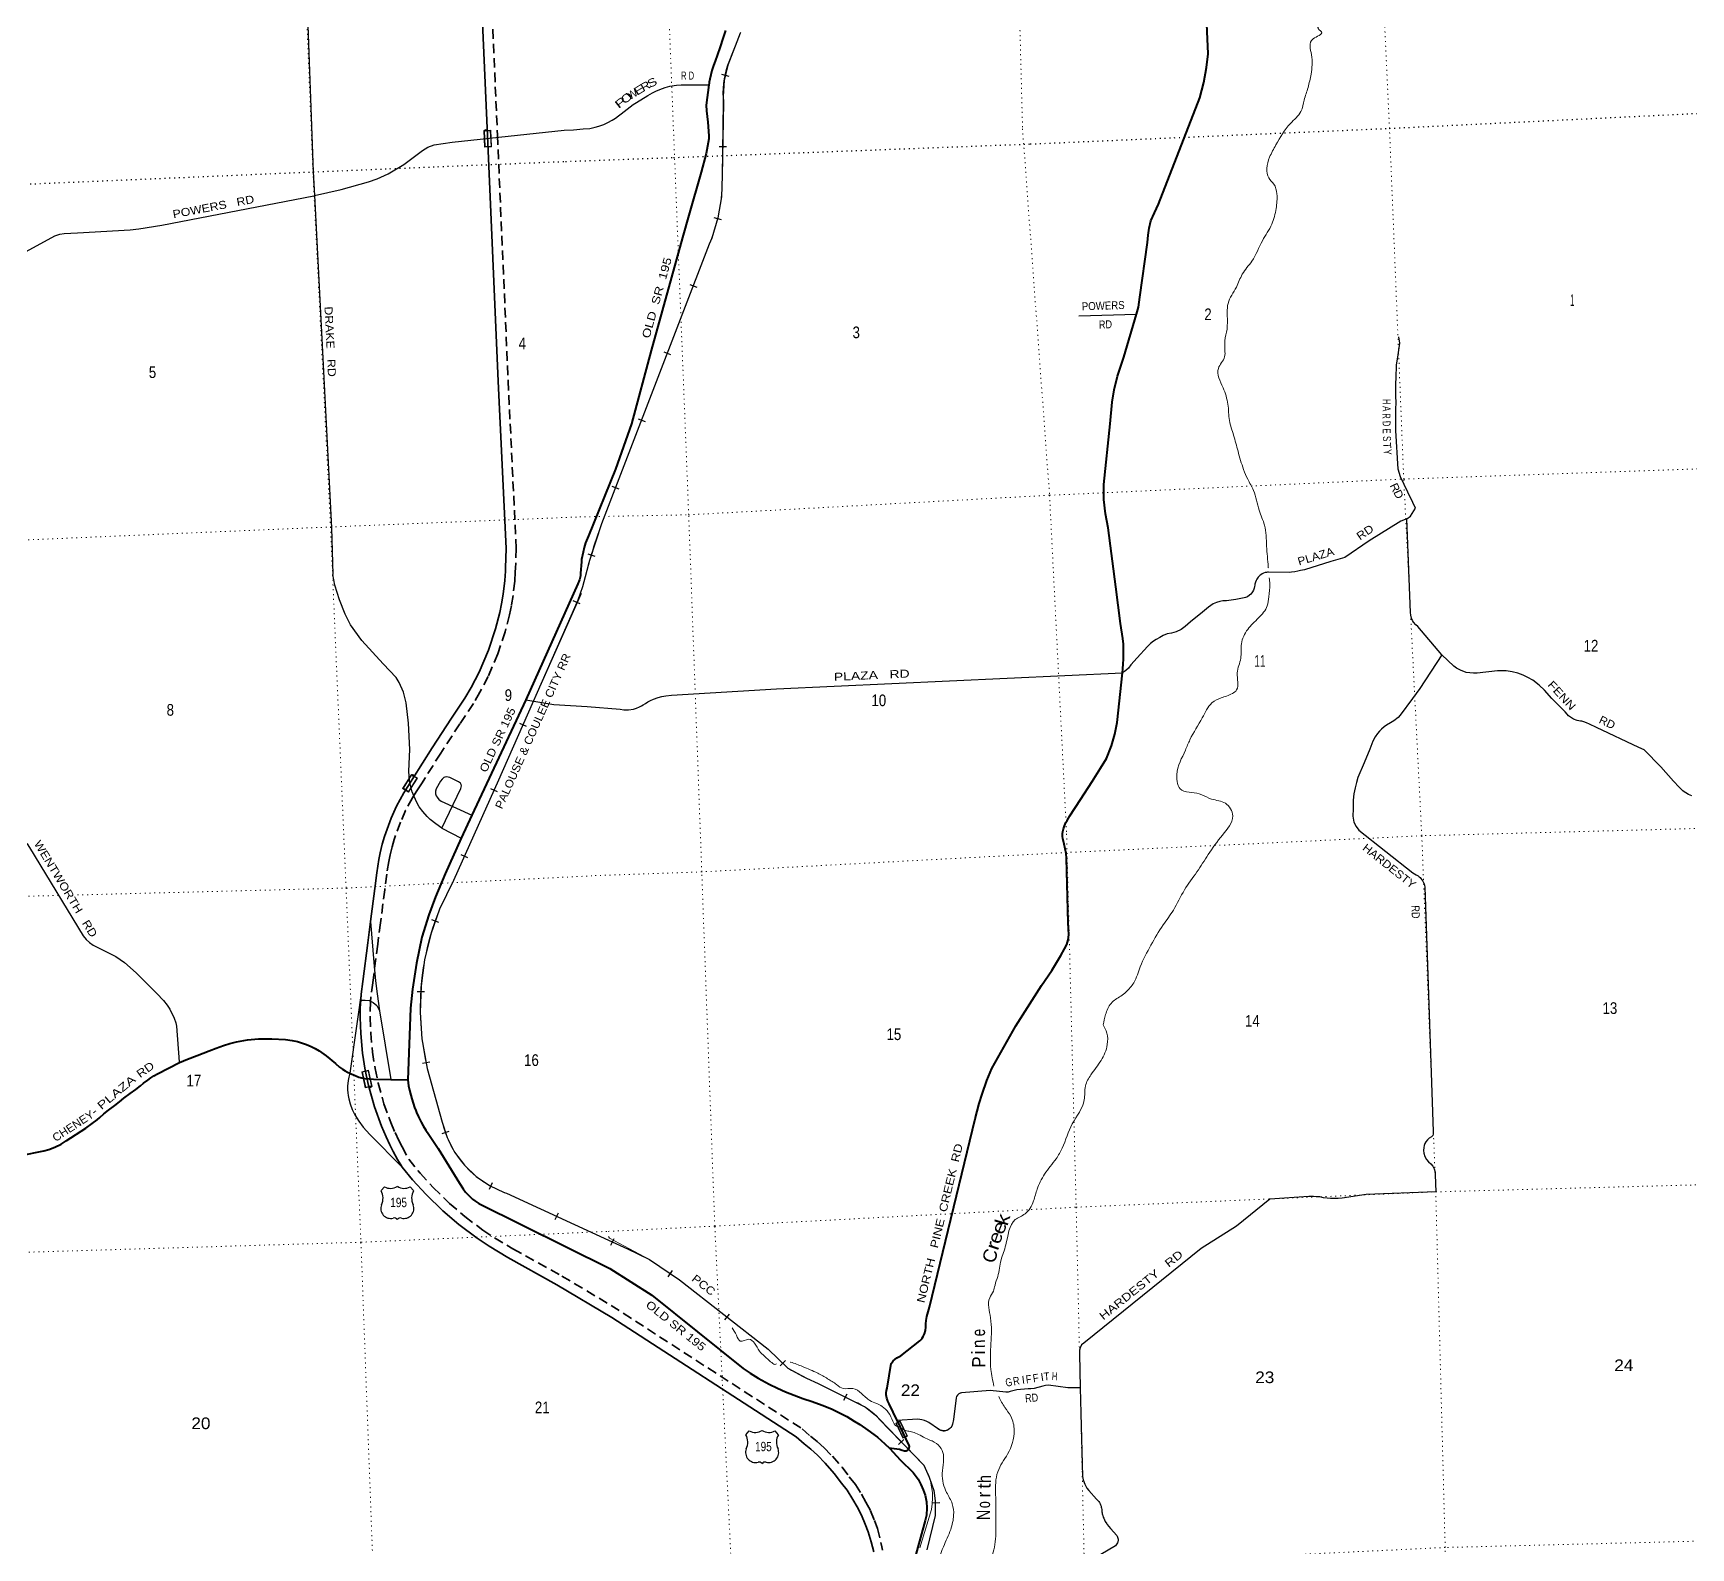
# Model space of a CAD drawing. Header units: feet. Extents: x 745759 to 1002271, y -170898 to 32007.
# Drawn here: x 895301 to 920154, y -58759 to -36049 of the extents above; entities that cross this region are included whole.
import ezdxf
from ezdxf.enums import TextEntityAlignment as Align

# ---------------------------------------------------------------- set-up
doc = ezdxf.new("R2010")
doc.units = ezdxf.units.FT
doc.header["$LTSCALE"] = 48
doc.header["$PDMODE"] = 32
doc.header["$PDSIZE"] = 24
doc.linetypes.add('DOTTED', pattern=[1.5, 0.3, -1.2])
doc.linetypes.add('MEDIUM_DASHED', pattern=[4.5, 3, -1.5])
for name, color, linetype, lineweight in [('16', 7, 'Continuous', 25), ('20', 7, 'Continuous', 35), ('21', 7, 'Continuous', 25), ('26', 7, 'Continuous', 40), ('29', 7, 'Continuous', 25), ('34', 7, 'Continuous', 13), ('39', 7, 'Continuous', 13), ('49', 7, 'MEDIUM_DASHED', 35), ('57', 7, 'Continuous', 13), ('6', 7, 'DOTTED', 25), ('61', 7, 'Continuous', 13), ('7', 7, 'DOTTED', 13)]:
    doc.layers.add(name, color=color, linetype=linetype, lineweight=lineweight)
for name, color, linetype in [('27', 7, 'Continuous'), ('30', 7, 'Continuous'), ('41', 7, 'Continuous')]:
    doc.layers.add(name, color=color, linetype=linetype)

msp = doc.modelspace()

# ---------------------------------------------------------------- linework, layer by layer
at = {"layer": '16'}
for p, q in [((900517.96, -53403.96), (900569.27, -53345.2)), ((900761.03, -53339.23), (900760.75, -53339.43)), ((900953.12, -53345.11), (901004.51, -53403.96)), ((905986.97, -57063.06), (906038.28, -57004.3)), ((906230.04, -56998.33), (906229.76, -56998.53)), ((906422.13, -57004.21), (906473.52, -57063.06))]:
    msp.add_line(p, q, dxfattribs=at)
for centre, radius, start, end in [((900324.98, -53514.59), 222.05, 332.97043, 29.75871), ((900660.35, -53187.54), 182.07, 239.97227, 303.45418), ((900862.13, -53188.04), 181.52, 236.33975, 300.08743), ((900862.12, -53187.54), 182.07, 236.54582, 236.59441), ((901197.48, -53514.59), 222.05, 150.24129, 207.02957), ((900664.17, -53669.49), 151.42, 159.09177, 283.81923), ((900858.29, -53669.49), 151.42, 256.18077, 20.90823), ((905793.99, -57173.69), 222.05, 332.97043, 29.75871), ((906129.36, -56846.64), 182.07, 239.97227, 303.45418), ((906331.14, -56847.14), 181.52, 236.33975, 300.08743), ((906331.13, -56846.64), 182.07, 236.54582, 236.59441), ((906666.49, -57173.69), 222.05, 150.24129, 207.02957), ((906133.18, -57328.59), 151.42, 159.09177, 283.81923), ((906327.3, -57328.59), 151.42, 256.18077, 20.90823)]:
    msp.add_arc(centre, radius, start, end, dxfattribs=at)
for centre, major_axis, start_param, end_param in [((900719.51, -53868.31), (-19.56, 51.67), 4.95877769, 6.28318531), ((900802.96, -53868.31), (19.56, 51.67), 0, 1.32637542), ((906188.52, -57527.41), (-19.56, 51.67), 4.95877769, 6.28318531), ((906271.97, -57527.41), (19.56, 51.67), 0, 1.32637542)]:
    msp.add_ellipse(centre, major_axis=major_axis, ratio=0.929097, start_param=start_param, end_param=end_param, dxfattribs=at)
at = {"layer": '20'}
for points in [[(901929.76, -33408.77), (902112.44, -37586.29), (902272.79, -41268.37), (902393.53, -43775.45), (902384.58, -44063.81), (902380.81, -44116.68), (902371.37, -44253.55), (902347.79, -44458.38), (902324.2, -44604.69), (902296.38, -44737.33), (902234.01, -44982.53), (902127.24, -45300.43), (901989.22, -45628.76), (901867.96, -45859.51), (901774.87, -46018.16), (901573.86, -46320.59), (901284.79, -46763.57), (900995.73, -47224.79), (900918.06, -47343.81), (900860.74, -47437.16), (900750.04, -47639.02), (900670.24, -47821.2), (900570.21, -48094.48), (900536.5, -48210.31), (900506.38, -48337.82), (900485.74, -48440.8), (900454.23, -48639.06), (900425.02, -48872.35), (900360.6, -49370.77)], [(900360.6, -49370.77), (900318.68, -49689.99), (900244.69, -50265.92)], [(900244.69, -50265.92), (900220.37, -50459.43), (900214.19, -50548.33)], [(900214.19, -50548.33), (900206.19, -50663.42), (900204.42, -50807.11), (900212.84, -51049.68), (900239.43, -51344.15), (900280.2, -51597.81), (900328.95, -51829.3), (900418.48, -52145.94), (900524.4, -52438.18), (900591.77, -52595.17), (900649.38, -52718.46), (900699.02, -52815.13), (900765.5, -52939.3), (900811.59, -53019.13), (900835.07, -53051.14)], [(900835.07, -53051.14), (900989.73, -53241.25), (901191.77, -53460.48), (901441.39, -53705.77), (901681.59, -53911.07), (901958.16, -54117.72), (902139.09, -54238.57), (902420.15, -54408.38), (903154.22, -54814.05), (903975, -55303.25)], [(903975, -55303.25), (906741.03, -57096.28), (906858.63, -57201.06), (906958.52, -57281.66), (907058.4, -57368.71), (907174.4, -57488), (907312.94, -57642.75), (907419.27, -57787.83), (907506.27, -57894.23), (907590.04, -58032.86), (907654.49, -58145.7), (907718.93, -58268.22), (907773.7, -58403.63), (907818.81, -58519.69), (907867.14, -58668), (907905.81, -58819.53)]]:
    msp.add_lwpolyline(points, dxfattribs=at)
at = {"layer": '21'}
msp.add_line((900244.69, -50265.92), (900047.79, -51644.81), dxfattribs=at)
for points in [[(900360.6, -49370.77), (900406.6, -49981.25), (900436.49, -50256.97), (900459.81, -50450.99), (900495.46, -50706.7), (900662.99, -51737.9)], [(900214.19, -50548.33), (900278.71, -50548.33), (900341, -50554.56), (900400.18, -50582.61), (900453.13, -50626.24), (900495.46, -50706.7)], [(900047.79, -51644.81), (900032.64, -51701.31), (900023.62, -51754.85), (900018.81, -51798.76), (900016.3, -51832.7), (900015.78, -51853.9), (900015.81, -51894.39), (900018.81, -51936.5), (900023.62, -51979.2), (900032.64, -52029.73), (900052.7, -52104), (900084.57, -52186.42), (900126.05, -52266.43), (900182.56, -52360.87), (900249.29, -52452.91), (900347.29, -52561.19), (900835.07, -53051.14)]]:
    msp.add_lwpolyline(points, dxfattribs=at)
at = {"layer": '26'}
for p, q in [((902686.61, -46047.25), (901877.94, -47774.89)), ((901877.87, -47775.04), (901717.6, -48117.44))]:
    msp.add_line(p, q, dxfattribs=at)
for points in [[(911843.23, -40260.45), (911873.9, -40156.91), (911892.13, -40006.48), (912006.02, -39185.94), (912017.41, -39078.81), (912031.08, -38971.68), (912060.69, -38864.56), (912110.8, -38741.47), (912172.31, -38613.83), (912791.9, -37018.33), (912851.14, -36790.4), (912892.14, -36562.47), (912919.47, -36357.34), (912739.62, -32342.69), (912734.9, -32234.91)], [(905680.63, -36009.47), (905641.02, -36131.48), (905600.48, -36255.06), (905557.27, -36386.28), (905532.95, -36455.88), (905497.39, -36548.56), (905477.76, -36607.86), (905459.67, -36674.02), (905446.57, -36740.8), (905439.08, -36782.62), (905434.72, -36802.59), (905430.6, -36824.81)], [(905430.6, -36824.81), (905391.14, -37131.57), (905394.36, -37214.53), (905415.67, -37385.08), (905431.17, -37588.59), (905433.1, -37633.17), (905390.49, -37854.12), (905318.82, -38135.15), (905131.9, -38779.6), (905038.92, -39112.96), (904566.3, -40804.98), (904271.88, -41905.86), (904031.69, -42588.1), (903626.86, -43586.25), (903583.77, -43693.34), (903561.49, -43763.11), (903546, -43831.92), (903524.69, -43941.43), (903522.86, -43977.88)], [(911631.56, -45640.29), (911639.11, -45579.83), (911644.24, -45506.62), (911648.73, -45434.06), (911649.38, -45351.22), (911649.38, -45279.94), (911646.81, -45211.88), (911636.54, -45123.9), (911605.75, -44898.51), (911535.48, -44350.43), (911420.82, -43467.16), (911378.04, -43258.51), (911351.31, -43039.16), (911351.31, -42814.46), (911446.21, -41908.97), (911478.29, -41582.62), (911507.7, -41398.05), (911559.83, -41190.74), (911653.4, -40909.86), (911843.23, -40260.45)], [(903522.86, -43977.88), (903509.47, -44147.32), (903505.65, -44183.57), (903492.31, -44246.52), (903469.43, -44303.74), (902686.61, -46047.25)], [(908255.64, -56848.62), (908136.91, -56601.65), (908114.3, -56559.22), (908098.75, -56513.96), (908093.28, -56491.16), (908090.45, -56464.29), (908092.57, -56434.59), (908097.17, -56400.29), (908103.18, -56366.34), (908165.49, -55997.5), (908173.12, -55984.04), (908196.43, -55956.23), (908222.43, -55933.8), (908252.02, -55910.47), (908310.75, -55878.17), (908593.19, -55656.56), (908614.71, -55636.83), (908629.05, -55615.29), (908642.5, -55591.97), (908662.68, -55550.25), (908677.93, -55498.21), (908684.2, -55451.56), (908685.1, -55400.42), (908688.69, -55349.28), (908697.65, -55292.76), (908739.79, -55152.8), (909425.74, -52325.78), (909484.77, -52095.11), (909528.47, -51957.3), (909599.32, -51751.91), (909672.83, -51573.68), (910033.02, -50932.35), (910419.7, -50328.12), (910572.19, -50103.06), (910708.37, -49877.6), (910765.33, -49778.49), (910797.51, -49711.6), (910816.71, -49645.32), (910827.85, -49568.52), (910819.18, -49386.41), (910793.18, -48416.42), (910789.47, -48350.76), (910757.28, -48209.53), (910739.94, -48125.29), (910734.69, -48092.15), (910732.84, -48056.22), (910739.03, -48019.68), (910748.93, -47981.28), (910765.64, -47936.06), (910786.07, -47882.79), (910802.79, -47851.82), (910845.5, -47784.3), (911002.74, -47539.02), (911177.93, -47268.96), (911303.46, -47070.85), (911393.31, -46924.44), (911470.32, -46736.94), (911520.38, -46561), (911551.18, -46383.77), (911631.56, -45640.29)], [(901717.6, -48117.44), (901477.66, -48654.24), (901333.81, -48999.68), (901234.43, -49266.61), (901129.81, -49604.21), (901047.43, -49992.83), (900987.28, -50385.38), (900961.12, -50668.01), (900918.94, -51743.32)], [(897494.64, -51481.63), (897616.43, -51434.62), (897762.82, -51376.45), (897942.59, -51307.52), (898047, -51265.51), (898156.8, -51225.66), (898249.37, -51196.58), (898348.41, -51170.73), (898516.34, -51141.65), (898681.04, -51126.57), (898878.03, -51125.49), (899083.63, -51139.5), (899183.74, -51152.42), (899266.62, -51169.66), (899400.65, -51212.21), (899467.39, -51241.29), (899527.67, -51273.6), (899587.95, -51306.99), (899695.78, -51381.31), (899833.12, -51499.52), (899892.86, -51550.15), (899937.53, -51581.38), (899976.82, -51606.7), (900014.5, -51628.24), (900047.79, -51644.81)], [(895117.97, -52878.49), (895460.1, -52809.19), (895538.14, -52784.89), (895628.07, -52751.79), (895719.02, -52705.25), (895797.58, -52657.68), (896089.07, -52467.38), (896187.27, -52399.12), (896259.62, -52344.3), (896300.97, -52307.07), (896361.95, -52252.26), (896432.24, -52197.44), (896524.23, -52127.11), (896597.62, -52070.23), (896662.74, -52019.55), (896758.09, -51948.45), (896841.81, -51888.98), (896913.13, -51830.55), (896957.58, -51792.8), (897018.32, -51746), (897065.35, -51712.9), (897112.89, -51682.91), (897165.61, -51652.4), (897494.64, -51481.63)], [(900047.79, -51644.81), (900066.98, -51654.36), (900127.8, -51679.67), (900185.38, -51700.13), (900244.05, -51715.75), (900280.11, -51722.75), (900339.32, -51728.68), (900405.53, -51732.45), (900662.99, -51737.9), (900918.94, -51743.32)], [(900918.94, -51743.32), (900929.82, -51833.02), (900944.06, -51898.3), (900963.04, -51971.9), (900977.13, -52025.47), (900997.59, -52090.16), (901020.43, -52157.52), (901037.93, -52202.63), (901049.79, -52232.01), (901079.16, -52297.89), (901098.14, -52336.46), (901119.49, -52377.71), (901148.85, -52430.24), (901190.23, -52498.94), (901234.42, -52564.23), (901375, -52771.07), (901693.53, -53291.59), (901747.52, -53375.28), (901785.04, -53425.28), (901807.28, -53449.91), (901831.3, -53475.43), (901863.04, -53506.3), (901890.03, -53530.04), (901922.95, -53556.15), (901953.2, -53578.41), (901983.6, -53598.44), (903945.78, -54571.04)], [(903945.78, -54571.04), (904578.4, -54970.12), (905945.87, -56070.4), (906049.13, -56140.34), (906171.46, -56215.05), (906334.29, -56305.66), (906460.19, -56366.45), (906581.72, -56422.09), (906841.83, -56517.86), (906981.62, -56567.14), (907129.36, -56619.59), (907270.74, -56675.23), (907393.06, -56735.63), (907499.5, -56791.26), (907609.11, -56858.03), (907693.31, -56910.48), (907814.04, -56996.32), (907962.57, -57102.02), (908070.59, -57197.4), (908138.9, -57264.16)], [(908138.9, -57262.79), (908172.64, -57267.18), (908251.54, -57273.12), (908289.71, -57279.06), (908329.58, -57295.19), (908365.21, -57302.83), (908391.51, -57303.68), (908403.72, -57297.92), (908418.56, -57287.67), (908428.45, -57273.88), (908437.29, -57259.02), (908441.17, -57240.99), (908437.29, -57225.08), (908255.64, -56847.25)], [(908138.9, -57264.16), (908194.5, -57324.56), (908302.52, -57442.19), (908496.33, -57631.35), (908570.99, -57731.49), (908609.12, -57807.79), (908647.25, -57887.27), (908672.66, -57971.51), (908693.32, -58070.07), (908699.67, -58160.67), (908694.9, -58267.17), (908677.43, -58349.83), (908494.74, -59006.32)]]:
    msp.add_lwpolyline(points, dxfattribs=at)
at = {"layer": '29'}
for p, q in [((910978.33, -40289.26), (911843.23, -40260.45)), ((901428.38, -47967.35), (901712.22, -47376.3)), ((901419.06, -47565.52), (901877.94, -47774.89)), ((901428.38, -47967.35), (901717.6, -48117.44))]:
    msp.add_line(p, q, dxfattribs=at)
for points in [[(899404.89, -35514.05), (899500.37, -38129.21), (899517.96, -38484.33)], [(903264.7, -37506.4), (903401.71, -37496.86), (903547.4, -37485.12), (903646.16, -37477.29), (903725.36, -37459.68), (903781.09, -37442.07), (903856.38, -37416.63), (903917.98, -37387.28), (903980.56, -37354.01), (904030.43, -37322.71), (904077.36, -37291.4), (904119.41, -37257.15), (904295.9, -37119.69), (904345.76, -37089.36), (904517.85, -36982.71), (904585.32, -36945.53), (904635.19, -36919.12), (904695.81, -36893.68), (904774.52, -36865.79), (904848.83, -36846.23), (904944.66, -36829.59), (905018.97, -36825.68), (905430.6, -36824.81)], [(899517.96, -38484.33), (899919.02, -38392.47), (900326.64, -38278.45), (900458.13, -38234.6), (900624.68, -38160.05), (900856.98, -38019.72), (901137.49, -37809.22), (901216.38, -37760.98), (901312.81, -37725.9), (901584.56, -37682.05), (903264.7, -37506.4)], [(894705.46, -39587.47), (895625.88, -39087.54), (895700.4, -39065.61), (895766.14, -39052.46), (895967.75, -39043.69), (896754.51, -38997.64), (896888.18, -38982.29), (897230.05, -38929.67), (899509.21, -38486.76)], [(899517.96, -38484.33), (899772.79, -43466.81), (899796.63, -44163.99)], [(915897.84, -43331.68), (915951.91, -43292.44), (916026.96, -43172.46), (915988.56, -43084.84), (915910.92, -42932.92), (915803.95, -42703.31), (915767.72, -42584.19), (915733.96, -42004.48), (915729.53, -41706.97), (915733.41, -41650.86), (915734.27, -41622.81), (915731.9, -41458.58), (915730.82, -41357.8), (915730.82, -41320.25), (915732.55, -41284.43), (915734.7, -41234.8), (915736.43, -41176.1), (915740.53, -41068.85), (915743.01, -41022.14), (915761.12, -40905.18), (915787.64, -40731.89), (915793.68, -40699.09), (915777.41, -40603.81)], [(915897.84, -43331.68), (915805.99, -43368.2), (915333.13, -43659.34), (914964.61, -43909.9), (914756.73, -43972.93), (914359.87, -44093.48), (914302.78, -44106.48), (914264.2, -44116.73), (914218.53, -44126.18), (914168.92, -44133.27), (914132.7, -44135.64), (913821.86, -44128.74), (913806.11, -44129.93), (913789.97, -44133.47), (913771.86, -44137.41), (913748.63, -44146.08), (913729.73, -44155.53), (913708.08, -44170.11), (913691.94, -44182.32), (913666.74, -44207.14), (913657.29, -44219.36), (913646.66, -44234.72), (913636.42, -44254.42), (913626.19, -44280.03), (913617.33, -44311.35), (913616.54, -44326.72), (913613, -44346.81), (913609.06, -44368.87), (913597.64, -44399.6), (913583.47, -44424.81), (913571.07, -44442.34), (913556.89, -44458.89), (913536.42, -44477.8), (913506.1, -44498.29), (913479.73, -44511.29), (913458.86, -44516.41), (913332.08, -44539.26), (913190.75, -44559.75), (913138.78, -44562.9), (913092.32, -44570.78), (913041.13, -44585.75), (912993.89, -44607.02), (912956.88, -44629.87), (912922.23, -44653.51), (912834.83, -44731.52), (912652.14, -44875.71), (912573.8, -44946.22), (912510.8, -44988.77), (912437.18, -45023.04), (912367.88, -45043.53), (912304.89, -45056.92), (912244.25, -45082.14), (912192.28, -45108.93), (912137.95, -45138.08), (912098.58, -45166.45), (912053.69, -45199.54), (912008.81, -45247.6), (911852.1, -45416.22), (911760.76, -45517.85), (911724.54, -45568.28), (911685.77, -45604.31), (911664.17, -45620.91), (911650.19, -45630.17), (911637.98, -45636.87), (911631.56, -45640.29)], [(916420.92, -45370.98), (916062.95, -44947.49), (916031.6, -44920.6), (915998.33, -44881.55), (915983.62, -44857.86), (915965.7, -44818.81), (915955.47, -44776.56), (915951.63, -44733.2), (915897.84, -43331.68)], [(900948.46, -46791.98), (900930.93, -46392.92), (900891.49, -46090.33), (900852.04, -45932.46), (900790.68, -45783.36), (900742.46, -45708.81), (900549.61, -45507.08), (900229.66, -45156.26), (900058.72, -44919.45), (899979.83, -44761.58), (899896.55, -44546.7), (899826.42, -44327.44), (899796.63, -44163.99)], [(916420.92, -45370.98), (916091.66, -45873.66), (915982.38, -46026.07), (915798.19, -46272.5), (915765.91, -46308.12), (915702.17, -46361.96), (915650.01, -46391.78), (915592.89, -46424.91), (915557.3, -46450.59), (915518.39, -46484.55), (915484.45, -46516.03), (915456.31, -46550.82), (915421.96, -46599.28), (915387.19, -46662.23), (915340, -46782.34), (915254.74, -46989.42), (915163.68, -47208.1), (915141.33, -47282.65), (915120.64, -47366.31), (915104.08, -47453.28), (915094.15, -47551.03), (915090.84, -47676.93), (915086.7, -47791.24), (915103.26, -47880.69), (915136.37, -47941.99), (915177.76, -47996.66), (915984.87, -48640.26), (916038.67, -48667.59), (916064.55, -48684.36), (916083.59, -48699.27), (916095.18, -48710.46), (916107.6, -48723.71), (916123.74, -48743.59), (916135.33, -48761.81), (916147.74, -48785.42), (916154.78, -48801.99), (916162.23, -48826.01), (916165.75, -48853.14), (916293.53, -52514.74), (916292.43, -52534.66), (916293.25, -52557.02), (916284.15, -52577.73), (916265.94, -52597.61), (916232.82, -52617.49), (916203.85, -52643.17), (916182.33, -52671.33), (916167.42, -52697.84), (916155.83, -52728.49), (916149.21, -52755.82), (916145.9, -52803.87), (916148.79, -52839.9), (916164.52, -52893.74), (916191.01, -52937.64), (916222.47, -52973.26), (916256.41, -53003.08), (916284.56, -53037.87), (916304.43, -53074.32), (916319.33, -53124.85), (916323.05, -53166.67), (916330, -53421.78), (915284.86, -53461.96), (914925.01, -53514.67), (914867.73, -53521.2), (914808.12, -53522.03), (914754.31, -53520.37), (914702.99, -53517.06), (914649.18, -53510.43), (914590.4, -53498.84), (914541.56, -53495.52), (914496.86, -53493.04), (914426.49, -53493.04), (913840.83, -53529.7), (913340.29, -53935.71), (912812.31, -54273.64), (911052.28, -55689.75), (911019.57, -55715.85), (910998.05, -55760.59), (910989.77, -55793.72), (910988.12, -55848.39), (910999.65, -56358.43)], [(920167.19, -47483.86), (920119.95, -47462.61), (920081.77, -47440.4), (920054.15, -47422.2), (920035.42, -47407.87), (920015.74, -47391.76), (919994.03, -47371.7), (919979.65, -47356.25), (919895.78, -47262.55), (919703.01, -47050.56), (919453.22, -46794.88), (919376.39, -46760.02), (918737.95, -46462.09), (918633.21, -46409.32), (918590.26, -46391.18), (918548.75, -46376.86), (918517.74, -46366.83), (918500.08, -46362.53), (918449.02, -46352.51), (918397.01, -46332.93), (918351.21, -46306.67), (918322.1, -46282.8), (918300.63, -46260.36), (918268.89, -46224.31), (918070.4, -46022.83), (917958.26, -45900.12), (917880.01, -45822.78), (917784.09, -45748.77), (917711.56, -45707.71), (917640.95, -45674.29), (917560.78, -45646.6), (917473.94, -45624.63), (917383.28, -45612.22), (917323.16, -45609.35), (917256.36, -45610.31), (916952.41, -45643.24), (916897.06, -45647.06), (916842.66, -45642.29), (916787.31, -45633.7), (916701.42, -45600.27), (916640.35, -45569.72), (916600.27, -45539.16), (916420.92, -45370.98)], [(903609.54, -46146.1), (904099.75, -46186.89), (904159.55, -46194.51), (904224.8, -46194.51), (904301.61, -46183.49), (904347.67, -46170.57), (904393.77, -46150.85), (904422.04, -46135.89), (904448.14, -46119.84), (904480.33, -46097.67), (904518.28, -46074.42), (904557.56, -46054.7), (904602.96, -46035.93), (904671.75, -46011.99), (904727.21, -45996.75), (904789.19, -45985.33), (904869.66, -45976.62), (906447.55, -45881.94), (911631.56, -45640.29)], [(902686.61, -46047.25), (903108.92, -46115.91), (903609.54, -46146.1)], [(901428.38, -47967.35), (901336.35, -47905.85), (901253.07, -47840.07), (901207.05, -47794.02), (901141.31, -47717.28), (901090.9, -47651.5), (901049.27, -47574.76), (900985.71, -47423.46), (900946.27, -47269.98), (900935.31, -47116.49), (900948.46, -46791.98)], [(901712.22, -47376.3), (901724.25, -47334.66), (901720.43, -47316.56), (901706.72, -47294.09), (901676.6, -47272.71), (901548.94, -47209.67), (901523.2, -47202.54), (901491.96, -47199.81), (901475.52, -47204.19), (901457.45, -47211.32), (901434.98, -47233.79), (901409.24, -47263.94), (901344.03, -47379.61), (901334.73, -47413.04), (901335.27, -47456.35), (901345.13, -47485.95), (901356.64, -47505.13), (901385.67, -47537.48), (901397.72, -47550.63), (901419.06, -47565.52)], [(894845.16, -47981.5), (894901.04, -48022.06), (894967.89, -48060.43), (895151.97, -48156.91), (895183.75, -48177.74), (895210.04, -48204.05), (895248.4, -48257.77), (896050.48, -49582.13), (896095.4, -49635.86), (896148, -49681.9), (896202.78, -49721.37), (896252.1, -49748.78), (896440.57, -49840.87), (896541.37, -49893.49), (896672.87, -49981.2), (896843.8, -50139.07), (897154.99, -50450.43)], [(897154.99, -50450.43), (897255.8, -50553.49), (897310.59, -50623.65), (897350.03, -50685.05), (897417.97, -50816.6), (897442.08, -50886.77), (897453.03, -50939.39), (897492.48, -51474.4)], [(910999.65, -56358.43), (910814.5, -56358.69), (910522.56, -56320.48), (910478.21, -56324.18), (910438.8, -56336.51), (910310.85, -56370.17), (910258.49, -56373.11), (910219.81, -56376.31), (910049.15, -56388.89), (909949.15, -56417.26), (909921.8, -56425.26), (909900.34, -56426.52), (909884.54, -56426.06), (909648.19, -56397.96), (909219.13, -56436.74), (909205.67, -56437.8), (909197.78, -56441.17), (909188.63, -56446.43), (909181.79, -56450.64), (909172.64, -56457.58), (909160.13, -56469.84), (909146.96, -56489.6), (909139.28, -56508.27), (909098.68, -56836.55), (909086.06, -56907.09), (909080.3, -56921.63), (909072.34, -56937.01), (909060.27, -56953.75), (909046.56, -56968.02), (909026.26, -56984.22), (909008.16, -56993.55), (908991.97, -56998.49), (908971.67, -57002.61), (908948.36, -57003.98), (908930.8, -57002.33), (908914.89, -56998.76), (908901.72, -56994.1), (908886.22, -56986.55), (908873.33, -56979.13), (908728.5, -56880.87), (908698.87, -56863.85), (908662.66, -56848.48), (908625.36, -56838.6), (908592.99, -56832.56), (908560.34, -56830.65), (908255.64, -56848.62)], [(910999.65, -56358.43), (911032.42, -57690.21), (911045.49, -57741.23), (911069.45, -57803.98), (911101.07, -57862.15), (911129.87, -57901.69), (911242.56, -58031.79), (911267.03, -58054.24), (911277.36, -58066.1), (911286.54, -58079.11), (911293.17, -58089.83), (911299.54, -58101.56), (911305.66, -58115.59), (911312.29, -58132.94), (911315.86, -58146.97), (911319.68, -58163.55), (911321.21, -58182.69), (911322.11, -58204.24), (911324.4, -58217.5), (911326.95, -58232.3), (911330.52, -58248.63), (911333.58, -58262.4), (911337.66, -58276.43), (911344.42, -58297.48), (911352.07, -58316.36), (911361.76, -58338.55), (911374.76, -58365.08), (911398.35, -58401.62), (911405.54, -58411.47), (911428.29, -58439.7), (911455.44, -58469.93), (911548.66, -58575.99), (911554.78, -58586.37), (911560.37, -58599.69), (911564.63, -58615.4), (911566.76, -58630.32), (911567.03, -58644.43), (911563.44, -58666.94), (911557.58, -58685.31), (911549.6, -58699.7), (911540.82, -58713.28), (911529.1, -58726.86), (911309.4, -58860.95)]]:
    msp.add_lwpolyline(points, dxfattribs=at)
msp.add_arc((908953.85, -56860.83), 143.11, 232.40846, 299.34427, dxfattribs=at)
at = {"layer": '34'}
for p, q in [((905901.8, -36049.44), (905713.03, -36528.59)), ((905648.68, -37088.22), (905632.49, -38187.36)), ((901211.36, -51574.6), (901433.34, -52375.76)), ((902396.64, -53441.82), (903921.46, -54145.27)), ((907070.21, -56294.1), (907611.34, -56564.84)), ((907987.08, -56830.42), (908654.81, -57520.33))]:
    msp.add_line(p, q, dxfattribs=at)
at = {"layer": '34', "lineweight": 25}
for p, q in [((905622.48, -36666.17), (905730.07, -36691.87)), ((905585.46, -37747.73), (905696.06, -37749.36)), ((905508.6, -38812.7), (905614.45, -38844.8)), ((905147.5, -39817.33), (905250.72, -39857.08)), ((904754.81, -40829.62), (904858.03, -40869.38)), ((904371.88, -41831.12), (904475.1, -41870.88)), ((903979.2, -42843.42), (904082.41, -42883.18)), ((903618.96, -43855.9), (903724.06, -43890.35)), ((903500.57, -44607.92), (903399.5, -44562.98)), ((902696.76, -46442.79), (902595.69, -46397.85)), ((902263.15, -47423.54), (902162.17, -47378.39)), ((901817.55, -48413.68), (901716.57, -48368.53)), ((901383.96, -49381.74), (901279.54, -49345.24)), ((901168.45, -50424.78), (901057.9, -50421.09)), ((901248.57, -51479.5), (901139.53, -51498.06)), ((901535.73, -52517.93), (901430.53, -52552.08)), ((902185.07, -53284.34), (902138.19, -53384.52)), ((903170.24, -53739.79), (903123.9, -53840.22)), ((903962.93, -54219.83), (904013.78, -54121.59)), ((904823.59, -54693.95), (904885.49, -54602.28)), ((905672.94, -55341.32), (905741.14, -55254.25)), ((906502.02, -56032.17), (906578.55, -55952.31)), ((907456.01, -56546.95), (907505.5, -56448.03)), ((908276.7, -57210.34), (908356.18, -57133.42)), ((908783.38, -58082.2), (908893.97, -58080.23))]:
    msp.add_line(p, q, dxfattribs=at)
for points in [[(905907.25, -36039.96), (905902.81, -36049.87), (905714.08, -36528.92), (905659.52, -36757.37), (905644.41, -36991.77), (905649.78, -37088.2), (905633.59, -38187.39), (905619.91, -38505.28), (905566.47, -38818.99), (905474.14, -39123.51), (905438.6, -39213.42), (903824.09, -43405.32), (903644.1, -43954.49), (903537.81, -44349.28)], [(903537.81, -44349.27), (903466.57, -44548.86), (903363.63, -44789.21), (902279.41, -47247.03), (901605.11, -48755), (901392.67, -49183.13), (901262.26, -49556.52), (901169.9, -49941.85), (901116.83, -50334.52), (901103.61, -50730.54), (901130.37, -51125.88), (901196.83, -51516.49), (901210.29, -51574.87), (901432.29, -52376.08), (901507.64, -52608.25), (901619.89, -52825.07), (901766.02, -53020.68), (901942.09, -53189.84), (902143.39, -53328), (902364.51, -53431.46), (902396.22, -53442.84), (903928.79, -54145.48)], [(903928.79, -54145.48), (904211.91, -54275.02), (904541.34, -54434.32), (904992.46, -54738.95), (906321.78, -55780.21), (906617.16, -56063.27), (906894.05, -56217.17), (907070.67, -56293.1), (907611.83, -56563.86), (907782.2, -56649.2), (907931.12, -56768.2), (907987.88, -56829.66), (908655.73, -57519.7), (908736.85, -57700.05), (908806.64, -57898.14), (908827.08, -58054.94), (908823.67, -58273.1), (908697.63, -58791.23)]]:
    msp.add_lwpolyline(points, dxfattribs=at)
at = {"layer": '34'}
for points in [[(905437.58, -39213.02), (903823.05, -43404.95), (903823.05, -43404.95)], [(903524.21, -44450.2), (902280.41, -47247.48), (901606.11, -48755.47), (901394.02, -49182.88), (901396.12, -49184.81)], [(903927.71, -54089.17), (903944.31, -54115.09), (904540.77, -54435.26), (904991.81, -54739.84), (906321.06, -55781.04), (906321.06, -55781.04), (906616.5, -56064.16)], [(908769.77, -58185.68), (908596.83, -58759.32), (908596.83, -58759.32)]]:
    msp.add_lwpolyline(points, dxfattribs=at)
for centre, radius, start, end in [((907026.69, -36963.16), 1383.67, 161.69543, 185.18568), ((903100.88, -38237.62), 2532.11, 337.34302, 1.13732), ((911666.66, -46279.74), 8353.84, 159.87141, 166.55496), ((905029.64, -50663.37), 3925.51, 157.84291, 193.42248), ((902884.07, -52033.12), 1490.64, 193.28876, 250.91366), ((907974.17, -53947.83), 2514.38, 237.31884, 248.92942), ((907291.57, -57415.84), 909.09, 40.08755, 69.40569), ((907808.75, -58009.12), 977.11, 349.58967, 30.01603)]:
    msp.add_arc(centre, radius, start, end, dxfattribs=at)
at = {"layer": '39'}
for points in [[(914876.26, -34093.1), (914878.7, -34226.13), (914885.38, -34371.18), (914909.33, -34578.43), (914914.11, -34729.57), (914870.56, -34883.57), (914758.87, -35058.93), (914680.85, -35201.44), (914747.99, -35345.42), (914780.24, -35455.75), (914831.88, -35634.29), (914780.2, -35784.4), (914658.65, -35861.14), (914567.68, -35957.5), (914563.76, -35963.62), (914615.39, -36031.26), (914490.33, -36136.29), (914466.43, -36372.61), (914459.68, -36665.08), (914414.97, -36865.48), (914357.91, -37051.97), (914308.61, -37222.21), (914150.69, -37404.43), (913934.81, -37724.78), (913839.43, -37909.93), (913798.16, -38078), (913826.97, -38220.65), (913901.21, -38312.09), (913948.23, -38458.45), (913936.16, -38680.45), (913871.89, -38913.45), (913731.3, -39161.9), (913573.61, -39467.11), (913430.05, -39663.19), (913340.89, -39858.32), (913216.32, -40100.44), (913204.72, -40237.75), (913204.37, -40439.38), (913201.19, -40485.81), (913168.12, -40661.81), (913168.62, -40798.9), (913164.45, -40901.8), (913070.86, -41074.83), (913140.69, -41365.96), (913213.73, -41612.67), (913238.38, -41858.22), (913298.82, -42076.92), (913365.67, -42315.68), (913449.34, -42592.45), (913510.43, -42736.54), (913598.16, -42904.36), (913682.24, -43203.3), (913762.91, -43425.69), (913794.89, -43741.68), (913818.7, -44051.76), (913820.02, -44068.16)], [(913833.56, -44214.97), (913841.59, -44311.45), (913826.88, -44499.22), (913803.19, -44636.74), (913673.44, -44816.45), (913511.3, -44988.67), (913416.47, -45204.06), (913406.34, -45421.99), (913353.94, -45642.68), (913344.48, -45896.89), (913194.97, -45988.24), (913112.83, -46015.89), (912975.12, -46090.9), (912830.02, -46313.22), (912644.56, -46643.11), (912576.87, -46799.55), (912448.57, -47168.77), (912521.32, -47399.35), (912671.1, -47433.01), (912820.91, -47468.69), (912967.22, -47532.65), (913178, -47595.48), (913286.28, -47785.11), (913132.29, -48072.11), (912917.95, -48366.22), (912749.3, -48623.23), (912562.77, -48894.67), (912396.98, -49198.01), (912241.81, -49420.51), (912059.9, -49724.13), (911900.53, -50047.51), (911802.11, -50287.16), (911687.7, -50424.26), (911606.19, -50486.18), (911463.06, -50595.56), (911379.47, -50764.38), (911346, -50918.2)], [(911346, -50918.2), (911398.63, -51040.27), (911405.83, -51213.54), (911311.4, -51451.1), (911160.11, -51665.46), (911078.54, -51834.24), (911060.2, -52044.26), (910881.3, -52402.26), (910728.71, -52765.85), (910638.89, -52924.7), (910465.73, -53155.58), (910401.34, -53271.64), (910354.93, -53379.31), (910299.73, -53557.71), (910172.26, -53751.5), (910026.7, -53838.74), (909884.48, -54218.28), (909814.02, -54443.32), (909762.09, -54690.21), (909722.13, -54819.96), (909697.63, -54913.13), (909642.98, -55010.88), (909654.52, -55311.09), (909661.52, -55694.05), (909660.57, -56083.2), (909705.44, -56337.26)], [(905779.04, -55461.92), (905845.55, -55571.65), (905903.6, -55659.34), (906028.09, -55632.96), (906117.82, -55689.85), (906190.6, -55811.56), (906264.5, -55884.86), (906392.74, -55995.31), (906423.32, -56008.42), (906445.15, -55999.68)], [(906649.27, -55973.31), (906655.18, -55974.77), (906837.82, -56042.12), (907063.38, -56140.99), (907212.02, -56223.05), (907346.68, -56311.41), (907446.56, -56372.16), (907589.63, -56369.64), (907722.01, -56443.93), (907846.91, -56550.61), (907948.52, -56595.2), (908029.93, -56638.12), (908126.41, -56733.21), (908191.19, -56859.09), (908242.94, -56932.78), (908271.33, -56942.36), (908377.18, -56998.97), (908450.06, -57015.84), (908529.09, -57038.64), (908622.63, -57083.37), (908734.52, -57139.87), (908779.19, -57157.23), (908895.67, -57243.9), (908948.22, -57361.93), (908948.27, -57474.84), (908931.18, -57642.49), (908946.03, -57793.45), (908996.9, -57929.66), (909080.6, -58097.55), (909101.9, -58270.57), (909057.41, -58483.06), (908949.28, -58743.04), (908814.61, -59094.21), (908733.44, -59285.17), (908623.41, -59551.23), (908538.69, -59768.46), (908508.12, -59970.62), (908486.35, -60143.62), (908470.79, -60234.29), (908416.6, -60367.41), (908420.45, -60402.81), (908429.6, -60553.02)], [(909777.06, -56492.4), (909870.57, -56654.14), (909957.6, -56783.66), (910009.94, -57000.5), (909911.57, -57353.05), (909763.21, -57617.77), (909731.04, -57953.03), (909736.23, -58457), (909704.02, -58790.25), (909581.94, -59058.54), (909434.31, -59252.68), (909197.18, -59512.91), (909035.08, -59687.14), (908945.01, -59831.88), (908784.97, -60118.99), (908615.69, -60341.73), (908538.02, -60393.5), (908492.52, -60440.68), (908290.51, -60857.56), (908175.21, -61166.06), (908138.89, -61384.45), (908133.15, -61511.57), (908032.64, -61747.22), (907872.78, -61933.51), (907682.76, -62124.37), (907594.18, -62240.85), (907483.92, -62383.93), (907406.92, -62471.98), (907191.79, -62612.87), (907086.06, -62673.2), (906983.75, -62810.09), (906909.17, -62920.27), (906725.27, -63445.71), (906707.24, -63782.74), (906723.67, -63909.48), (906675.61, -64037.35), (906636.09, -64067.96)]]:
    msp.add_spline(points, degree=3, dxfattribs=at)
at = {"layer": '49'}
msp.add_line((900393.4, -50285.58), (900357.33, -50572.58), dxfattribs=at)
for points in [[(902079.6, -33401.86), (902262.3, -37579.75), (902422.63, -41261.5), (902543.64, -43774.17), (902534.41, -44071.47), (902530.44, -44127.18), (902520.78, -44267.3), (902496.42, -44478.91), (902471.73, -44632.04), (902442.53, -44771.23), (902377.99, -45024.96), (902267.67, -45353.45), (902125, -45692.83), (901999.11, -45932.39), (901902.12, -46097.69), (901699.13, -46403.09), (901411.16, -46844.39), (901122.1, -47305.61), (901044.81, -47424.06), (900990.49, -47512.51), (900884.76, -47705.31), (900809.5, -47877.13), (900712.82, -48141.27), (900681.6, -48248.53), (900652.95, -48369.81), (900633.41, -48467.32), (900602.76, -48660.16), (900573.82, -48891.28), (900509.36, -49390)], [(900509.32, -49390.3), (900467.43, -49709.31), (900393.4, -50285.58)], [(900357.33, -50572.58), (900354.45, -50805.43), (900362.61, -51040.33), (900388.35, -51325.48), (900427.73, -51570.44), (900474.68, -51793.4), (900561.35, -52099.92), (900663.95, -52383), (900728.67, -52533.83), (900784.09, -52652.43), (900831.87, -52745.47), (900932.19, -52932.83)], [(900932.19, -52932.83), (901103.17, -53143), (901299.55, -53356.09), (901542.81, -53595.13), (901775.31, -53793.85), (902044.77, -53995.19), (902219.57, -54111.94), (902495.24, -54278.5), (903228.91, -54683.95), (903967.86, -55124.37)], [(903967.86, -55124.37), (906832.25, -56976.65), (906955.68, -57086.63), (907054.93, -57166.71), (907161.62, -57259.7), (907284.09, -57385.64), (907429.59, -57548.16), (907537.91, -57695.96), (907629.14, -57807.53), (907719.38, -57956.86), (907786.03, -58073.57), (907855.18, -58205.03), (907913.14, -58348.33), (907960.13, -58469.24), (908026.33, -58746.36), (908036.05, -58794.86)]]:
    msp.add_lwpolyline(points, dxfattribs=at)
at = {"layer": '57'}
for p, q in [((902057.98, -37508.44), (902162.86, -37503.58)), ((902057.98, -37508.44), (902069.55, -37758.17)), ((902162.86, -37503.58), (902174.44, -37753.31)), ((902174.44, -37753.31), (902069.55, -37758.17)), ((900973.94, -47162.52), (900840.93, -47374.2)), ((901062.84, -47218.38), (900929.84, -47430.06)), ((900973.94, -47162.52), (901062.84, -47218.38)), ((900929.84, -47430.06), (900840.93, -47374.2)), ((900227.69, -51620.36), (900330.28, -51598.02)), ((900280.87, -51864.64), (900227.69, -51620.36)), ((900383.47, -51842.3), (900330.28, -51598.02)), ((900383.47, -51842.3), (900280.87, -51864.64))]:
    msp.add_line(p, q, dxfattribs=at)
for points in [[(902077.17, -37749.78), (902066.33, -37516.04), (902155.49, -37511.65), (902166.07, -37745.47)], [(900927.43, -47418.82), (900851.95, -47371.65), (900976.23, -47173.36), (901051.77, -47220.27)], [(900286.89, -51854.67), (900237.42, -51626.43), (900324.2, -51607.57), (900374.82, -51835.97)]]:
    msp.add_lwpolyline(points, close=True, dxfattribs=at)
for p in [(902082.95, -37507.28), (900995.11, -47175.82), (900359.04, -51847.62)]:
    msp.add_point(p, dxfattribs=at)
at = {"layer": '6'}
for points in [[(903283.29, -37972.47), (904903.77, -37914.18), (910251.07, -37710.79), (915636.06, -37476.5), (920974.3, -37216.82), (926858.47, -36977.93), (932239.75, -36761.85), (934413.53, -36701.95)], [(872154.46, -39233.9), (872626.83, -39230.81), (877957.08, -39016.15), (883305.07, -38837), (888640.61, -38605.96), (894176.71, -38355.68), (899500.37, -38129.21), (903283.29, -37972.47)]]:
    msp.add_lwpolyline(points, dxfattribs=at)
at = {"layer": '61'}
for p, q in [((908233.33, -56889.44), (908300.95, -56857)), ((908341.46, -57114.84), (908233.33, -56889.44)), ((908321.21, -56985.92), (908320.85, -56986.09))]:
    msp.add_line(p, q, dxfattribs=at)
msp.add_lwpolyline([(908398.28, -57078.76), (908345.48, -57104.72), (908244.67, -56892.79), (908297.05, -56867.4)], close=True, dxfattribs=at)
msp.add_lwpolyline([(908300.95, -56857), (908409.08, -57082.4), (908341.46, -57114.84)], dxfattribs=at)
at = {"layer": '7'}
for points in [[(909819.7, -27565.64), (910000.58, -32336.22), (910135.02, -37483.52), (910539.91, -42977.84), (910795.25, -48053.76), (910938.9, -53652.14), (911060.3, -59012.82), (911264.1, -64366.02), (911427.16, -69691.7)], [(916766.8, -67682.89), (916661.35, -64141.6), (916471.02, -58753.89), (916330, -53421.78), (916120.4, -48082.79), (915850.26, -42734.77), (915636.06, -37476.5), (915388.3, -32142.21), (915327.8, -27343.82)], [(906015.62, -68843.18), (905958.1, -64627.16), (905780.53, -59277.54), (905520.55, -53935.39), (905325.55, -48624.37), (905129.79, -43271.03), (904705.83, -32550.8), (904446.92, -27775.99)], [(899104.27, -27991.42), (899279.72, -32752.23), (899495.5, -38128.74), (899759.23, -43452.6), (899992.85, -48866.64), (900215.82, -54180.26), (900412.85, -59499.09), (900571.88, -64868.1), (900722.51, -70229.41)], [(903496.04, -43302.3), (905129.79, -43271.03), (910539.91, -42977.84), (915850.26, -42734.77), (921215.98, -42549.2), (927074.27, -42326.89), (932442.05, -42143.3), (934635.01, -42045.96)], [(872358.94, -44582.95), (872802.48, -44566.76), (878155.67, -44369.22), (883562.68, -44159.13), (888901.61, -43958.2), (894436.42, -43679.73), (899764.1, -43453.07), (903496.58, -43302.28)], [(934855.07, -47400.27), (932621.63, -47492.89), (927262.2, -47692.46), (921438.62, -47942.4), (916120.4, -48082.79), (910794.1, -48334.21), (905325.55, -48624.37), (903710.79, -48681.85)], [(895966.4, -48970.54), (899997.72, -48867.11), (903710.79, -48681.85)], [(872566.3, -49963.73), (873006.94, -49959.93), (878375.64, -49705.17), (883652.61, -49502.98), (889091.59, -49313.39), (894728.29, -49002.31), (895718.87, -48976.89)], [(903923.57, -54014.52), (905520.55, -53935.39), (910938.9, -53652.14), (916330, -53421.78), (921672.33, -53278.96), (927449.08, -52999.59), (932829.14, -52827.89), (935076.36, -52729.85)], [(872770.04, -55251.26), (873195.9, -55223.15), (878547.08, -55025.7), (883907.13, -54846), (889314.23, -54637.93), (894948.62, -54334.74), (900219.04, -54177.29), (903923.57, -54014.52)], [(935296.44, -58059.8), (932996.69, -58179.7), (927613.49, -58401.86), (921920.16, -58617.29), (916471.02, -58753.89), (911060.3, -59012.82), (905780.53, -59277.54), (904136.46, -59344.85)]]:
    msp.add_lwpolyline(points, dxfattribs=at)

# ---------------------------------------------------------------- texts
at = {"layer": '16', "width": 0.8}
for p in [(900780.83, -53651), (906249.84, -57310.1)]:
    msp.add_text('195', height=140, dxfattribs=at).set_placement(p, align=Align.CENTER)
at = {"layer": '27'}
for s, rotation, width, p in [('OLD  SR  195', 74.394, 1.25, (904541.15, -40634.82)), ('OLD SR 195', 64.917, 1.15, (902096.13, -47143.64)), ('RD', 35.388, 1.2, (896905.06, -51719.3)), ('- PLAZA', 39.95, 1.35, (896223.78, -52282.45)), ('CHENEY', 33.139, 1.05, (895639.02, -52676.42)), ('NORTH   PINE  CREEK  RD', 76.361, 1.2, (908663.72, -55096.3)), ('OLD SR 195', 321.232, 1.2, (904474.71, -55134.02))]:
    msp.add_text(s, height=120, rotation=rotation, dxfattribs=dict(at, width=width)).set_placement(p)
at = {"layer": '30'}
for s, rotation, width, p in [('R', 28.857, 1.2, (904509.86, -36895.76)), ('S', 27.905, 1.3, (904609.36, -36842.27)), ('R', 0.121, 0.65, (905056.54, -36745.6)), ('D', 0.121, 0.65, (905169.93, -36745.36)), ('P', 37.913, 1.6, (904145.58, -37136.01)), ('O', 37.913, 1.4, (904233.65, -37068.05)), ('W', 31.312, 1.05, (904314.21, -37014.91)), ('E', 31.788, 1.4, (904416.99, -36951.1)), ('A', 269.544, 0.75, (915532.05, -41680.09)), ('H', 269.327, 0.6, (915532.99, -41574.68)), ('R', 270.853, 0.65, (915530.76, -41790.95)), ('D', 270.853, 0.65, (915532.45, -41904.32)), ('E', 270.833, 0.7, (915534.31, -42015.69)), ('S', 273.333, 0.75, (915538.41, -42133.13)), ('T', 273.333, 0.9, (915540.82, -42234.32)), ('Y', 273.333, 0.8, (915549, -42334.09)), ('R', 294.98, 1.1, (915665.26, -42886.84)), ('D', 294.98, 1.1, (915718.87, -42988.2)), ('F', 7.214, 0.85, (910233.36, -56290.58)), ('F', 9.239, 0.9, (910342.57, -56272.22)), ('T', 4.769, 0.9, (910501.28, -56249.02)), ('H', 357.069, 0.65, (910613.09, -56246.44)), ('G', 12.339, 0.8, (909941.5, -56334.85)), ('R', 10.216, 0.85, (910052.19, -56315.88))]:
    msp.add_text(s, height=120, rotation=rotation, dxfattribs=dict(at, width=width)).set_placement(p, align=Align.CENTER)
for s, rotation, width, p in [('POWERS   RD', 10.812, 1.15, (897405.97, -38825.8)), ('DRAKE   RD', 272.947, 1.15, (899668.55, -40149.94)), ('POWERS', 1.908, 0.9, (911025.33, -40205.73)), ('RD', 1.908, 0.85, (911281.36, -40479.27)), ('RD', 34.212, 1.15, (915193.32, -43657.66)), ('PLAZA', 16.897, 1.1, (914281.04, -44032.33)), ('PLAZA   RD', 2.669, 1.3, (907309.12, -45761.69)), ('FENN', 312.423, 1.2, (917998.77, -45826.75)), ('RD', 334.984, 1.05, (918764.82, -46386.91)), ('WENTWORTH   RD', 301.201, 1.15, (895307.7, -48199.38)), ('HARDESTY', 321.431, 1.1, (915220.06, -48285.48)), ('RD', 271.999, 0.85, (915965.32, -49129.31)), ('HARDESTY   RD', 38.82, 1.25, (911345.72, -55350.97)), ('RD', 4.216, 0.85, (910176.88, -56577.46))]:
    msp.add_text(s, height=120, rotation=rotation, dxfattribs=dict(at, width=width)).set_placement(p)
for rotation, p in [(8.739, (910438.36, -56258.86)), (7.216, (910153.35, -56299.64))]:
    msp.add_text('I', height=120, rotation=rotation, dxfattribs=at).set_placement(p, align=Align.CENTER)
at = {"layer": '34'}
for s, rotation, width, p in [('PALOUSE & COULEE CITY RR', 65.908, 1.1, (902331.6, -47693.18)), ('PCC', 321.928, 1.15, (905163.51, -54745.9))]:
    msp.add_text(s, height=120, rotation=rotation, dxfattribs=dict(at, width=width)).set_placement(p)
at = {"layer": '41'}
for s, rotation, width, p in [('k', 73.498, 1.25, (909930.62, -53864.81)), ('e', 67.541, 1.25, (909873.68, -53993.86)), ('r', 71.174, 1.3, (909781.76, -54259.57)), ('e', 70.984, 1.15, (909819.05, -54137.36)), ('C', 73.118, 1.05, (909742.68, -54409.29)), ('e', 91.639, 0.75, (909572.49, -55529.57)), ('n', 90.961, 0.85, (909572.85, -55697.9)), ('P', 89.814, 0.95, (909579.51, -55974.26)), ('h', 90.543, 0.8, (909661.36, -57726.81)), ('o', 90.532, 0.7, (909648.18, -58111.28)), ('N', 90.257, 0.8, (909649.05, -58264.87))]:
    msp.add_text(s, height=200, rotation=rotation, dxfattribs=dict(at, width=width)).set_placement(p, align=Align.CENTER)
for s, rotation, p in [('i', 89.906, (909574.36, -55829.72)), ('t', 89.104, (909655.74, -57834.52)), ('r', 90.648, (909650.8, -57959.68))]:
    msp.add_text(s, height=200, rotation=rotation, dxfattribs=at).set_placement(p, align=Align.CENTER)
at = {"layer": '7'}
for s, width, p in [('1', 0.4, (918346.61, -40138.54)), ('2', 0.85, (912859.96, -40352.24)), ('3', 0.85, (907586.3, -40622.97)), ('4', 0.85, (902579.28, -40789.29)), ('5', 0.85, (897035.56, -41219.63)), ('12', 0.85, (918546.6, -45320.74)), ('11', 0.65, (913610.04, -45549.56)), ('9', 0.85, (902370.72, -46061.89)), ('10', 0.85, (907869.44, -46139.85)), ('8', 0.85, (897302.23, -46282.94)), ('13', 0.85, (918830.46, -50754.62)), ('14', 0.85, (913469.67, -50946.07)), ('15', 0.85, (908095.3, -51146.54)), ('16', 0.85, (902661.65, -51534.29)), ('17', 0.85, (897600.04, -51841.46)), ('23', 1.1, (913623.46, -56289.54)), ('24', 1.1, (919006.05, -56109.81)), ('22', 1.1, (908310.38, -56484.07)), ('21', 0.85, (902823.21, -56740.95)), ('20', 1.1, (897673.42, -56979.12))]:
    msp.add_text(s, height=175, dxfattribs=dict(at, width=width)).set_placement(p)

doc.saveas('drawing.dxf')
